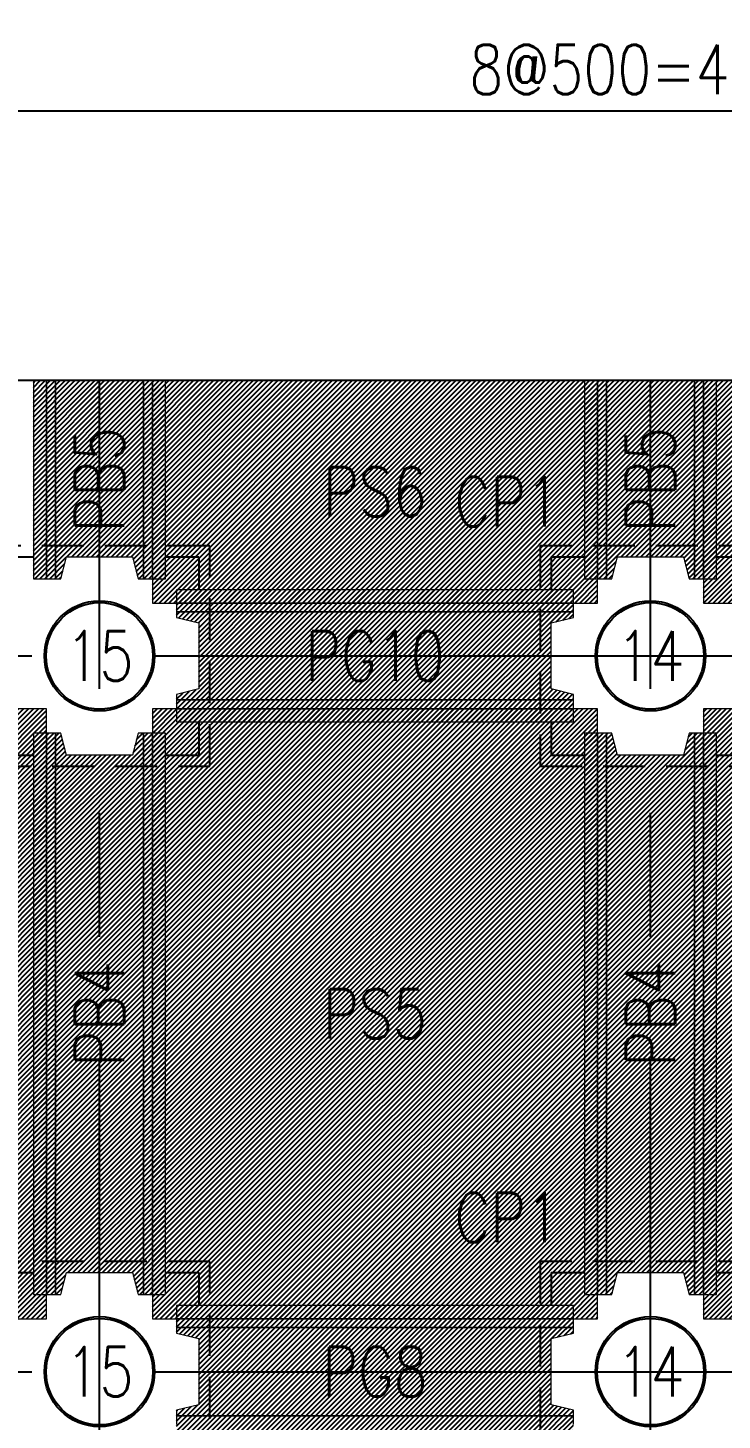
# Model space of a CAD drawing. Extents: x -4754 to 9942, y -22015 to 3942.
# Drawn here: x 1526 to 2156, y -17929 to -16664 of the extents above; entities that cross this region are included whole.
import ezdxf
from ezdxf.enums import TextEntityAlignment as Align

# ---------------------------------------------------------------- set-up
doc = ezdxf.new("R2010")
doc.units = 0
doc.header["$LTSCALE"] = 3
doc.linetypes.add('CENTER', pattern=[2, 1.25, -0.25, 0.25, -0.25])
doc.linetypes.add('DASHED', pattern=[19.05, 12.7, -6.35])
doc.layers.get('0').update_dxf_attribs({"linetype": 'CONTINUOUS'})
doc.layers.add('HB_0', color=7, linetype='CONTINUOUS', transparency=0.5)
doc.layers.add('預鑄版_HATCH', color=253, linetype='CONTINUOUS', transparency=0.1)
for name, color, linetype in [('HB_DIM', 1, 'CONTINUOUS'), ('基椿', 1, 'CONTINUOUS'), ('場鑄梁', 4, 'CONTINUOUS'), ('場鑄梁_虛線', 4, 'CONTINUOUS'), ('底圖', 7, 'CONTINUOUS'), ('預鑄梁', 7, 'CONTINUOUS'), ('預鑄梁_HATCH', 253, 'CONTINUOUS'), ('預鑄梁_TXT', 2, 'CONTINUOUS'), ('預鑄梁_外緣', 7, 'CONTINUOUS'), ('預鑄樁帽', 6, 'CONTINUOUS'), ('預鑄樁帽_TXT', 2, 'CONTINUOUS'), ('預鑄版', 7, 'CONTINUOUS'), ('預鑄版_TXT', 2, 'CONTINUOUS')]:
    doc.layers.add(name, color=color, linetype=linetype)
doc.styles.get("Standard").update_dxf_attribs({"font": 'ROMANS.shx', "width": 0.8, "bigfont": 'chineset.shx'})
doc.dimstyles.new('150cm', dxfattribs={"dimscale": 15, "dimtxt": 3, "dimasz": 2.5, "dimexe": 2, "dimexo": 2, "dimgap": 1, "dimtad": 1, "dimdsep": 46, "dimtxsty": 'Standard', "dimcen": 0, "dimclrt": 2, "dimadec": 0, "dimazin": 0, "dimtfac": 1, "dimtix": 1, "dimtmove": 2, "dimatfit": 3, "dimfxl": 1, "dimtolj": 1, "dimtzin": 0, "dimarcsym": 0})

# ---------------------------------------------------------------- blocks, each defined once
blk = doc.blocks.new('*D985')
at = {"layer": 'HB_DIM', "color": 0, "lineweight": -2}
for p, q in [((-158.2, -16954.7), (-158.2, -16559.7)), ((4339.8, -16954.7), (4339.8, -16559.7)), ((-120.7, -16589.7), (4302.3, -16589.7))]:
    blk.add_line(p, q, dxfattribs=at)
at = {"layer": 'HB_DIM', "color": 0}
for points in [[(-120.7, -16583.4), (-120.7, -16595.9), (-158.2, -16589.7)], [(4302.3, -16595.9), (4302.3, -16583.4), (4339.8, -16589.7)]]:
    blk.add_solid(points, dxfattribs=at)
at = {"layer": 'HB_DIM', "color": 2, "linetype": 'Continuous', "insert": (2090.8, -16552.2), "char_height": 45, "attachment_point": 5}
blk.add_mtext('\\A1;4498', dxfattribs=at)
blk = doc.blocks.new('*D988')
at = {"layer": 'HB_DIM', "color": 0, "lineweight": -2}
for p, q in [((90.8, -16954.7), (90.8, -16709.7)), ((4090.8, -16954.7), (4090.8, -16709.7)), ((128.3, -16739.7), (4053.3, -16739.7))]:
    blk.add_line(p, q, dxfattribs=at)
at = {"layer": 'HB_DIM', "color": 0}
for points in [[(128.3, -16733.4), (128.3, -16745.9), (90.8, -16739.7)], [(4053.3, -16745.9), (4053.3, -16733.4), (4090.8, -16739.7)]]:
    blk.add_solid(points, dxfattribs=at)
at = {"layer": 'HB_DIM', "color": 2, "linetype": 'Continuous', "insert": (2090.8, -16702.2), "char_height": 45, "attachment_point": 5}
blk.add_mtext('\\A1;8@500=4000', dxfattribs=at)
blk = doc.blocks.new('pile')
at = {"layer": 'HB_0', "linetype": 'Continuous'}
for radius in [50, 48.4]:
    blk.add_circle((0, 0), radius, dxfattribs=at)
at = {"color": 2, "width": 0.8}
blk.add_attdef('A', text='', height=45, dxfattribs=at).set_placement((0, 0), align=Align.MIDDLE_CENTER)

msp = doc.modelspace()

# ---------------------------------------------------------------- hatches: boundary and pattern name
at = {"layer": '預鑄梁_HATCH', "linetype": 'Continuous'}
h = msp.add_hatch(dxfattribs=at)
h.set_pattern_fill('ANSI31', color=256, style=0)
h.paths.add_polyline_path([(1530.844, -17164.682), (1542.844, -17164.682), (1550.844, -17164.682), (1555.844, -17164.682), (1560.844, -17144.682), (1620.844, -17144.682), (1625.844, -17164.682), (1630.844, -17164.682), (1638.844, -17164.682), (1650.844, -17164.682), (1650.844, -17164.682), (1650.844, -16984.682), (1650.844, -16984.682), (1530.844, -16984.682), (1530.844, -16984.682)], flags=17)
h = msp.add_hatch(dxfattribs=at)
h.set_pattern_fill('ANSI31', color=256, style=0)
h.paths.add_polyline_path([(2030.844, -17164.682), (2042.844, -17164.682), (2050.844, -17164.682), (2055.844, -17164.682), (2060.844, -17144.682), (2120.844, -17144.682), (2125.844, -17164.682), (2130.844, -17164.682), (2138.844, -17164.682), (2150.844, -17164.682), (2150.844, -17164.682), (2150.844, -16984.682), (2150.844, -16984.682), (2030.844, -16984.682), (2030.844, -16984.682)], flags=17)
h = msp.add_hatch(dxfattribs=at)
h.set_pattern_fill('ANSI31', color=256, style=0)
h.paths.add_polyline_path([(1660.844, -17294.682), (2020.844, -17294.682), (2020.844, -17294.682), (2020.844, -17282.682), (2020.844, -17274.682), (2020.844, -17269.682), (2000.844, -17264.682), (2000.844, -17204.682), (2020.844, -17199.682), (2020.844, -17194.682), (2020.844, -17186.682), (2020.844, -17174.682), (2020.844, -17174.682), (1660.844, -17174.682), (1660.844, -17174.682), (1660.844, -17186.682), (1660.844, -17194.682), (1660.844, -17199.682), (1680.844, -17204.682), (1680.844, -17264.682), (1660.844, -17269.682), (1660.844, -17274.682), (1660.844, -17282.682)], flags=17)
h = msp.add_hatch(dxfattribs=at)
h.set_pattern_fill('ANSI31', color=256, style=0)
h.paths.add_polyline_path([(1530.844, -17814.682), (1542.844, -17814.682), (1550.844, -17814.682), (1555.844, -17814.682), (1560.844, -17794.682), (1620.844, -17794.682), (1625.844, -17814.682), (1630.844, -17814.682), (1638.844, -17814.682), (1650.844, -17814.682), (1650.844, -17794.682), (1650.844, -17324.682), (1650.844, -17814.682), (1650.844, -17304.682), (1650.844, -17304.682), (1638.844, -17304.682), (1630.844, -17304.682), (1625.844, -17304.682), (1620.844, -17324.682), (1560.844, -17324.682), (1555.844, -17304.682), (1550.844, -17304.682), (1542.844, -17304.682), (1530.844, -17304.682), (1530.844, -17794.682), (1530.844, -17324.682), (1530.844, -17304.682)], flags=17)
h = msp.add_hatch(dxfattribs=at)
h.set_pattern_fill('ANSI31', color=256, style=0)
h.paths.add_polyline_path([(2030.844, -17814.682), (2042.844, -17814.682), (2050.844, -17814.682), (2055.844, -17814.682), (2060.844, -17794.682), (2120.844, -17794.682), (2125.844, -17814.682), (2130.844, -17814.682), (2138.844, -17814.682), (2150.844, -17814.682), (2150.844, -17814.682), (2150.844, -17304.682), (2150.844, -17304.682), (2138.844, -17304.682), (2130.844, -17304.682), (2125.844, -17304.682), (2120.844, -17324.682), (2060.844, -17324.682), (2055.844, -17304.682), (2050.844, -17304.682), (2042.844, -17304.682), (2030.844, -17304.682), (2030.844, -17794.682), (2030.844, -17324.682), (2030.844, -17304.682)], flags=17)
h = msp.add_hatch(dxfattribs=at)
h.set_pattern_fill('ANSI31', color=256, style=0)
h.paths.add_polyline_path([(1660.844, -17944.682), (2020.844, -17944.682), (2020.844, -17944.682), (2020.844, -17932.682), (2020.844, -17924.682), (2020.844, -17919.682), (2000.844, -17914.682), (2000.844, -17854.682), (2020.844, -17849.682), (2020.844, -17844.682), (2020.844, -17836.682), (2020.844, -17824.682), (2020.844, -17824.682), (1660.844, -17824.682), (1660.844, -17824.682), (1660.844, -17836.682), (1660.844, -17844.682), (1660.844, -17849.682), (1680.844, -17854.682), (1680.844, -17914.682), (1660.844, -17919.682), (1660.844, -17924.682), (1660.844, -17932.682)], flags=17)
at = {"layer": '預鑄版_HATCH', "linetype": 'Continuous'}
h = msp.add_hatch(dxfattribs=at)
h.set_pattern_fill('ANSI31', color=256, style=0)
h.paths.add_polyline_path([(1638.844, -17186.682), (2042.844, -17186.682), (2042.844, -16984.682), (1638.844, -16984.682)], flags=17)
h = msp.add_hatch(dxfattribs=at)
h.set_pattern_fill('ANSI31', color=256, style=0)
h.paths.add_polyline_path([(2138.844, -17186.682), (2542.844, -17186.682), (2542.844, -16984.682), (2138.844, -16984.682)], flags=17)
h = msp.add_hatch(dxfattribs=at)
h.set_pattern_fill('ANSI31', color=256, style=0)
h.paths.add_polyline_path([(1138.844, -17836.682), (1542.844, -17836.682), (1542.844, -17282.682), (1138.844, -17282.682)], flags=17)
h = msp.add_hatch(dxfattribs=at)
h.set_pattern_fill('ANSI31', color=256, style=0)
h.paths.add_polyline_path([(1638.844, -17836.682), (2042.844, -17836.682), (2042.844, -17282.682), (1638.844, -17282.682)], flags=17)
h = msp.add_hatch(dxfattribs=at)
h.set_pattern_fill('ANSI31', color=256, style=0)
h.paths.add_polyline_path([(2138.844, -17836.682), (2542.844, -17836.682), (2542.844, -17282.682), (2138.844, -17282.682)], flags=17)

# ---------------------------------------------------------------- linework, layer by layer
at = {"layer": '場鑄梁', "color": 4, "linetype": 'Continuous'}
for points in [[(1500.844, -17144.682), (1530.844, -17144.682)], [(1650.844, -17144.682), (1680.844, -17144.682)], [(1680.844, -17144.682), (1680.844, -17174.682)], [(2000.844, -17144.682), (2000.844, -17174.682)], [(2000.844, -17144.682), (2030.844, -17144.682)], [(2150.844, -17144.682), (2180.844, -17144.682)], [(1680.844, -17294.682), (1680.844, -17324.682)], [(2000.844, -17294.682), (2000.844, -17324.682)], [(1500.844, -17324.682), (1530.844, -17324.682)], [(1650.844, -17324.682), (1680.844, -17324.682)], [(2000.844, -17324.682), (2030.844, -17324.682)], [(2150.844, -17324.682), (2180.844, -17324.682)], [(1500.844, -17794.682), (1530.844, -17794.682)], [(1650.844, -17794.682), (1680.844, -17794.682)], [(1680.844, -17794.682), (1680.844, -17824.682)], [(2000.844, -17794.682), (2000.844, -17824.682)], [(2000.844, -17794.682), (2030.844, -17794.682)], [(2150.844, -17794.682), (2180.844, -17794.682)]]:
    msp.add_lwpolyline(points, dxfattribs=at)
at = {"layer": '場鑄梁_虛線', "color": 4, "linetype": 'Continuous'}
for points in [[(1500.844, -17144.682), (1530.844, -17144.682)], [(1650.844, -17144.682), (1680.844, -17144.682)], [(1680.844, -17144.682), (1680.844, -17174.682)], [(2000.844, -17144.682), (2000.844, -17174.682)], [(2000.844, -17144.682), (2030.844, -17144.682)], [(2150.844, -17144.682), (2180.844, -17144.682)], [(1680.844, -17294.682), (1680.844, -17324.682)], [(2000.844, -17294.682), (2000.844, -17324.682)], [(1500.844, -17324.682), (1530.844, -17324.682)], [(1650.844, -17324.682), (1680.844, -17324.682)], [(2000.844, -17324.682), (2030.844, -17324.682)], [(2150.844, -17324.682), (2180.844, -17324.682)], [(1500.844, -17794.682), (1530.844, -17794.682)], [(1650.844, -17794.682), (1680.844, -17794.682)], [(1680.844, -17794.682), (1680.844, -17824.682)], [(2000.844, -17794.682), (2000.844, -17824.682)], [(2000.844, -17794.682), (2030.844, -17794.682)], [(2150.844, -17794.682), (2180.844, -17794.682)]]:
    msp.add_lwpolyline(points, dxfattribs=at)
at = {"layer": '底圖', "color": 4, "linetype": 'Continuous'}
msp.add_lwpolyline([(-158.156, -19964.682), (4339.844, -19964.682), (4339.844, -16984.682), (-158.156, -16984.682), (-158.156, -19964.682)], dxfattribs=at)
at = {"layer": '底圖', "color": 252, "linetype": 'CENTER', "ltscale": 150}
for points in [[(1590.844, -19964.682), (1590.844, -16984.682)], [(2090.844, -19964.682), (2090.844, -16984.682)], [(-158.156, -17234.682), (4339.844, -17234.682)], [(-158.156, -17884.682), (4339.844, -17884.682)]]:
    msp.add_lwpolyline(points, dxfattribs=at)
at = {"layer": '預鑄梁', "lineweight": 5}
for p, q in [((1542.844, -16984.682, 105), (1530.844, -16984.682, 105)), ((1530.844, -16984.682, 105), (1530.844, -17144.682, 105)), ((1550.844, -16984.682, 89), (1542.844, -16984.682, 105)), ((1542.844, -16984.682, 105), (1542.844, -17144.682, 105)), ((1542.844, -17144.682, 105), (1542.844, -16984.682, 105)), ((1550.844, -17144.682, 89), (1550.844, -16984.682, 89)), ((1630.844, -16984.682, 89), (1550.844, -16984.682, 89)), ((1550.844, -16984.682, 89), (1550.844, -17144.682, 89)), ((1638.844, -16984.682, 105), (1630.844, -16984.682, 89)), ((1630.844, -16984.682, 89), (1630.844, -17144.682, 89)), ((1630.844, -17144.682, 89), (1630.844, -16984.682, 89)), ((1650.844, -16984.682, 105), (1638.844, -16984.682, 105)), ((1638.844, -16984.682, 105), (1638.844, -17144.682, 105)), ((1638.844, -17144.682, 105), (1638.844, -16984.682, 105)), ((1650.844, -17144.682, 105), (1650.844, -16984.682, 105)), ((2042.844, -16984.682, 105), (2030.844, -16984.682, 105)), ((2030.844, -16984.682, 105), (2030.844, -17144.682, 105)), ((2050.844, -16984.682, 89), (2042.844, -16984.682, 105)), ((2042.844, -16984.682, 105), (2042.844, -17144.682, 105)), ((2042.844, -17144.682, 105), (2042.844, -16984.682, 105)), ((2050.844, -17144.682, 89), (2050.844, -16984.682, 89)), ((2130.844, -16984.682, 89), (2050.844, -16984.682, 89)), ((2050.844, -16984.682, 89), (2050.844, -17144.682, 89)), ((2138.844, -16984.682, 105), (2130.844, -16984.682, 89)), ((2130.844, -16984.682, 89), (2130.844, -17144.682, 89)), ((2130.844, -17144.682, 89), (2130.844, -16984.682, 89)), ((2150.844, -16984.682, 105), (2138.844, -16984.682, 105)), ((2138.844, -16984.682, 105), (2138.844, -17144.682, 105)), ((2138.844, -17144.682, 105), (2138.844, -16984.682, 105)), ((2150.844, -17144.682, 105), (2150.844, -16984.682, 105)), ((1530.844, -17144.682, 105), (1530.844, -17164.682, 105)), ((1542.844, -17144.682, 105), (1542.844, -17164.682, 105)), ((1542.844, -17164.682, 105), (1542.844, -17144.682, 105)), ((1550.844, -17144.682, 89), (1550.844, -17164.682, 89)), ((1550.844, -17164.682, 89), (1550.844, -17144.682, 89)), ((1555.844, -17164.682, 89), (1560.844, -17144.682, 89)), ((1560.844, -17144.682, 89), (1620.844, -17144.682, 89)), ((1620.844, -17144.682, 89), (1625.844, -17164.682, 89)), ((1630.844, -17164.682, 89), (1630.844, -17144.682, 89)), ((1630.844, -17144.682, 89), (1630.844, -17164.682, 89)), ((1638.844, -17164.682, 105), (1638.844, -17144.682, 105)), ((1638.844, -17144.682, 105), (1638.844, -17164.682, 105)), ((1650.844, -17164.682, 105), (1650.844, -17144.682, 105)), ((2030.844, -17144.682, 105), (2030.844, -17164.682, 105)), ((2042.844, -17144.682, 105), (2042.844, -17164.682, 105)), ((2042.844, -17164.682, 105), (2042.844, -17144.682, 105)), ((2050.844, -17144.682, 89), (2050.844, -17164.682, 89)), ((2050.844, -17164.682, 89), (2050.844, -17144.682, 89)), ((2055.844, -17164.682, 89), (2060.844, -17144.682, 89)), ((2060.844, -17144.682, 89), (2120.844, -17144.682, 89)), ((2120.844, -17144.682, 89), (2125.844, -17164.682, 89)), ((2130.844, -17164.682, 89), (2130.844, -17144.682, 89)), ((2130.844, -17144.682, 89), (2130.844, -17164.682, 89)), ((2138.844, -17164.682, 105), (2138.844, -17144.682, 105)), ((2138.844, -17144.682, 105), (2138.844, -17164.682, 105)), ((2150.844, -17164.682, 105), (2150.844, -17144.682, 105)), ((1530.844, -17164.682, 105), (1542.844, -17164.682, 105)), ((1542.844, -17164.682, 105), (1550.844, -17164.682, 89)), ((1550.844, -17164.682, 89), (1555.844, -17164.682, 89)), ((1625.844, -17164.682, 89), (1630.844, -17164.682, 89)), ((1630.844, -17164.682, 89), (1638.844, -17164.682, 105)), ((1638.844, -17164.682, 105), (1650.844, -17164.682, 105)), ((2030.844, -17164.682, 105), (2042.844, -17164.682, 105)), ((2042.844, -17164.682, 105), (2050.844, -17164.682, 89)), ((2050.844, -17164.682, 89), (2055.844, -17164.682, 89)), ((2125.844, -17164.682, 89), (2130.844, -17164.682, 89)), ((2130.844, -17164.682, 89), (2138.844, -17164.682, 105)), ((2138.844, -17164.682, 105), (2150.844, -17164.682, 105)), ((1680.844, -17174.682, 105), (1660.844, -17174.682, 105)), ((1660.844, -17174.682, 105), (1660.844, -17186.682, 105)), ((2000.844, -17174.682, 105), (1680.844, -17174.682, 105)), ((2020.844, -17174.682, 105), (2000.844, -17174.682, 105)), ((2020.844, -17186.682, 105), (2020.844, -17174.682, 105)), ((1680.844, -17186.682, 105), (1660.844, -17186.682, 105)), ((1660.844, -17186.682, 105), (1660.844, -17194.682, 90)), ((1660.844, -17186.682, 105), (1680.844, -17186.682, 105)), ((1680.844, -17194.682, 90), (1660.844, -17194.682, 90)), ((1660.844, -17194.682, 90), (1660.844, -17199.682, 90)), ((1660.844, -17194.682, 90), (1680.844, -17194.682, 90)), ((2000.844, -17186.682, 105), (1680.844, -17186.682, 105)), ((1680.844, -17186.682, 105), (2000.844, -17186.682, 105)), ((1680.844, -17194.682, 90), (2000.844, -17194.682, 90)), ((2000.844, -17194.682, 90), (1680.844, -17194.682, 90)), ((2020.844, -17186.682, 105), (2000.844, -17186.682, 105)), ((2000.844, -17186.682, 105), (2020.844, -17186.682, 105)), ((2020.844, -17194.682, 90), (2000.844, -17194.682, 90)), ((2000.844, -17194.682, 90), (2020.844, -17194.682, 90)), ((2020.844, -17194.682, 90), (2020.844, -17186.682, 105)), ((2020.844, -17199.682, 90), (2020.844, -17194.682, 90)), ((1660.844, -17199.682, 90), (1680.844, -17204.682, 90)), ((1680.844, -17204.682, 90), (1680.844, -17264.682, 90)), ((2000.844, -17204.682, 90), (2020.844, -17199.682, 90)), ((2000.844, -17264.682, 90), (2000.844, -17204.682, 90)), ((1680.844, -17264.682, 90), (1660.844, -17269.682, 90)), ((1660.844, -17269.682, 90), (1660.844, -17274.682, 90)), ((2020.844, -17269.682, 90), (2000.844, -17264.682, 90)), ((2020.844, -17274.682, 90), (2020.844, -17269.682, 90)), ((1660.844, -17274.682, 90), (1680.844, -17274.682, 90)), ((1680.844, -17274.682, 90), (1660.844, -17274.682, 90)), ((1660.844, -17274.682, 90), (1660.844, -17282.682, 106)), ((1660.844, -17282.682, 106), (1680.844, -17282.682, 106)), ((1680.844, -17282.682, 106), (1660.844, -17282.682, 106)), ((1660.844, -17282.682, 106), (1660.844, -17294.682, 106)), ((2000.844, -17274.682, 90), (1680.844, -17274.682, 90)), ((1680.844, -17274.682, 90), (2000.844, -17274.682, 90)), ((2000.844, -17282.682, 106), (1680.844, -17282.682, 106)), ((1680.844, -17282.682, 106), (2000.844, -17282.682, 106)), ((2000.844, -17274.682, 90), (2020.844, -17274.682, 90)), ((2020.844, -17274.682, 90), (2000.844, -17274.682, 90)), ((2000.844, -17282.682, 106), (2020.844, -17282.682, 106)), ((2020.844, -17282.682, 106), (2000.844, -17282.682, 106)), ((2020.844, -17282.682, 106), (2020.844, -17274.682, 90)), ((2020.844, -17294.682, 106), (2020.844, -17282.682, 106)), ((1660.844, -17294.682, 106), (1680.844, -17294.682, 106)), ((1680.844, -17294.682, 106), (2000.844, -17294.682, 106)), ((2000.844, -17294.682, 106), (2020.844, -17294.682, 106)), ((1542.844, -17304.682, 106), (1530.844, -17304.682, 106)), ((1530.844, -17304.682, 106), (1530.844, -17324.682, 106)), ((1550.844, -17304.682, 90), (1542.844, -17304.682, 106)), ((1542.844, -17304.682, 106), (1542.844, -17324.682, 106)), ((1542.844, -17324.682, 106), (1542.844, -17304.682, 106)), ((1555.844, -17304.682, 90), (1550.844, -17304.682, 90)), ((1550.844, -17304.682, 90), (1550.844, -17324.682, 90)), ((1550.844, -17324.682, 90), (1550.844, -17304.682, 90)), ((1560.844, -17324.682, 90), (1555.844, -17304.682, 90)), ((1625.844, -17304.682, 90), (1620.844, -17324.682, 90)), ((1630.844, -17304.682, 90), (1625.844, -17304.682, 90)), ((1630.844, -17324.682, 90), (1630.844, -17304.682, 90)), ((1630.844, -17304.682, 90), (1630.844, -17324.682, 90)), ((1638.844, -17304.682, 106), (1630.844, -17304.682, 90)), ((1638.844, -17324.682, 106), (1638.844, -17304.682, 106)), ((1638.844, -17304.682, 106), (1638.844, -17324.682, 106)), ((1650.844, -17304.682, 106), (1638.844, -17304.682, 106)), ((1650.844, -17324.682, 106), (1650.844, -17304.682, 106)), ((2042.844, -17304.682, 106), (2030.844, -17304.682, 106)), ((2030.844, -17304.682, 106), (2030.844, -17324.682, 106)), ((2050.844, -17304.682, 90), (2042.844, -17304.682, 106)), ((2042.844, -17304.682, 106), (2042.844, -17324.682, 106)), ((2042.844, -17324.682, 106), (2042.844, -17304.682, 106)), ((2055.844, -17304.682, 90), (2050.844, -17304.682, 90)), ((2050.844, -17304.682, 90), (2050.844, -17324.682, 90)), ((2050.844, -17324.682, 90), (2050.844, -17304.682, 90)), ((2060.844, -17324.682, 90), (2055.844, -17304.682, 90)), ((2125.844, -17304.682, 90), (2120.844, -17324.682, 90)), ((2130.844, -17304.682, 90), (2125.844, -17304.682, 90)), ((2130.844, -17324.682, 90), (2130.844, -17304.682, 90)), ((2130.844, -17304.682, 90), (2130.844, -17324.682, 90)), ((2138.844, -17304.682, 106), (2130.844, -17304.682, 90)), ((2138.844, -17324.682, 106), (2138.844, -17304.682, 106)), ((2138.844, -17304.682, 106), (2138.844, -17324.682, 106)), ((2150.844, -17304.682, 106), (2138.844, -17304.682, 106)), ((2150.844, -17324.682, 106), (2150.844, -17304.682, 106)), ((1530.844, -17324.682, 106), (1530.844, -17794.682, 106)), ((1542.844, -17324.682, 106), (1542.844, -17794.682, 106)), ((1542.844, -17794.682, 106), (1542.844, -17324.682, 106)), ((1550.844, -17794.682, 90), (1550.844, -17324.682, 90)), ((1550.844, -17324.682, 90), (1550.844, -17794.682, 90)), ((1620.844, -17324.682, 90), (1560.844, -17324.682, 90)), ((1630.844, -17324.682, 90), (1630.844, -17794.682, 90)), ((1630.844, -17794.682, 90), (1630.844, -17324.682, 90)), ((1638.844, -17324.682, 106), (1638.844, -17794.682, 106)), ((1638.844, -17794.682, 106), (1638.844, -17324.682, 106)), ((1650.844, -17794.682, 106), (1650.844, -17324.682, 106)), ((2030.844, -17324.682, 106), (2030.844, -17794.682, 106)), ((2042.844, -17324.682, 106), (2042.844, -17794.682, 106)), ((2042.844, -17794.682, 106), (2042.844, -17324.682, 106)), ((2050.844, -17794.682, 90), (2050.844, -17324.682, 90)), ((2050.844, -17324.682, 90), (2050.844, -17794.682, 90)), ((2120.844, -17324.682, 90), (2060.844, -17324.682, 90)), ((2130.844, -17324.682, 90), (2130.844, -17794.682, 90)), ((2130.844, -17794.682, 90), (2130.844, -17324.682, 90)), ((2138.844, -17324.682, 106), (2138.844, -17794.682, 106)), ((2138.844, -17794.682, 106), (2138.844, -17324.682, 106)), ((2150.844, -17794.682, 106), (2150.844, -17324.682, 106)), ((1530.844, -17794.682, 106), (1530.844, -17814.682, 106)), ((1542.844, -17794.682, 106), (1542.844, -17814.682, 106)), ((1542.844, -17814.682, 106), (1542.844, -17794.682, 106)), ((1550.844, -17794.682, 90), (1550.844, -17814.682, 90)), ((1550.844, -17814.682, 90), (1550.844, -17794.682, 90)), ((1555.844, -17814.682, 90), (1560.844, -17794.682, 90)), ((1560.844, -17794.682, 90), (1620.844, -17794.682, 90)), ((1620.844, -17794.682, 90), (1625.844, -17814.682, 90)), ((1630.844, -17814.682, 90), (1630.844, -17794.682, 90)), ((1630.844, -17794.682, 90), (1630.844, -17814.682, 90)), ((1638.844, -17814.682, 106), (1638.844, -17794.682, 106)), ((1638.844, -17794.682, 106), (1638.844, -17814.682, 106)), ((1650.844, -17814.682, 106), (1650.844, -17794.682, 106)), ((2030.844, -17794.682, 106), (2030.844, -17814.682, 106)), ((2042.844, -17794.682, 106), (2042.844, -17814.682, 106)), ((2042.844, -17814.682, 106), (2042.844, -17794.682, 106)), ((2050.844, -17794.682, 90), (2050.844, -17814.682, 90)), ((2050.844, -17814.682, 90), (2050.844, -17794.682, 90)), ((2055.844, -17814.682, 90), (2060.844, -17794.682, 90)), ((2060.844, -17794.682, 90), (2120.844, -17794.682, 90)), ((2120.844, -17794.682, 90), (2125.844, -17814.682, 90)), ((2130.844, -17814.682, 90), (2130.844, -17794.682, 90)), ((2130.844, -17794.682, 90), (2130.844, -17814.682, 90)), ((2138.844, -17814.682, 106), (2138.844, -17794.682, 106)), ((2138.844, -17794.682, 106), (2138.844, -17814.682, 106)), ((2150.844, -17814.682, 106), (2150.844, -17794.682, 106)), ((1530.844, -17814.682, 106), (1542.844, -17814.682, 106)), ((1542.844, -17814.682, 106), (1550.844, -17814.682, 90)), ((1550.844, -17814.682, 90), (1555.844, -17814.682, 90)), ((1625.844, -17814.682, 90), (1630.844, -17814.682, 90)), ((1630.844, -17814.682, 90), (1638.844, -17814.682, 106)), ((1638.844, -17814.682, 106), (1650.844, -17814.682, 106)), ((1680.844, -17824.682, 106), (1660.844, -17824.682, 106)), ((1660.844, -17824.682, 106), (1660.844, -17836.682, 106)), ((2000.844, -17824.682, 106), (1680.844, -17824.682, 106)), ((2020.844, -17824.682, 106), (2000.844, -17824.682, 106)), ((2020.844, -17836.682, 106), (2020.844, -17824.682, 106)), ((2030.844, -17814.682, 106), (2042.844, -17814.682, 106)), ((2042.844, -17814.682, 106), (2050.844, -17814.682, 90)), ((2050.844, -17814.682, 90), (2055.844, -17814.682, 90)), ((2125.844, -17814.682, 90), (2130.844, -17814.682, 90)), ((2130.844, -17814.682, 90), (2138.844, -17814.682, 106)), ((2138.844, -17814.682, 106), (2150.844, -17814.682, 106)), ((1680.844, -17836.682, 106), (1660.844, -17836.682, 106)), ((1660.844, -17836.682, 106), (1660.844, -17844.682, 94)), ((1660.844, -17836.682, 106), (1680.844, -17836.682, 106)), ((2000.844, -17836.682, 106), (1680.844, -17836.682, 106)), ((1680.844, -17836.682, 106), (2000.844, -17836.682, 106)), ((2020.844, -17836.682, 106), (2000.844, -17836.682, 106)), ((2000.844, -17836.682, 106), (2020.844, -17836.682, 106)), ((2020.844, -17844.682, 94), (2020.844, -17836.682, 106)), ((1680.844, -17844.682, 94), (1660.844, -17844.682, 94)), ((1660.844, -17844.682, 94), (1660.844, -17849.682, 94)), ((1660.844, -17844.682, 94), (1680.844, -17844.682, 94)), ((1660.844, -17849.682, 94), (1680.844, -17854.682, 94)), ((1680.844, -17844.682, 94), (2000.844, -17844.682, 94)), ((2000.844, -17844.682, 94), (1680.844, -17844.682, 94)), ((2020.844, -17844.682, 94), (2000.844, -17844.682, 94)), ((2000.844, -17844.682, 94), (2020.844, -17844.682, 94)), ((2000.844, -17854.682, 94), (2020.844, -17849.682, 94)), ((2020.844, -17849.682, 94), (2020.844, -17844.682, 94)), ((1680.844, -17854.682, 94), (1680.844, -17914.682, 94)), ((2000.844, -17914.682, 94), (2000.844, -17854.682, 94)), ((1680.844, -17914.682, 94), (1660.844, -17919.682, 94)), ((2020.844, -17919.682, 94), (2000.844, -17914.682, 94)), ((1660.844, -17919.682, 94), (1660.844, -17924.682, 94)), ((1660.844, -17924.682, 94), (1680.844, -17924.682, 94)), ((1680.844, -17924.682, 94), (1660.844, -17924.682, 94)), ((1660.844, -17924.682, 94), (1660.844, -17932.682, 110)), ((2000.844, -17924.682, 94), (1680.844, -17924.682, 94)), ((1680.844, -17924.682, 94), (2000.844, -17924.682, 94)), ((2000.844, -17924.682, 94), (2020.844, -17924.682, 94)), ((2020.844, -17924.682, 94), (2000.844, -17924.682, 94)), ((2020.844, -17924.682, 94), (2020.844, -17919.682, 94)), ((2020.844, -17932.682, 110), (2020.844, -17924.682, 94))]:
    msp.add_line(p, q, dxfattribs=at)
at = {"layer": '預鑄梁_外緣', "lineweight": 5}
for p, q in [((1542.844, -16984.682, 105), (1530.844, -16984.682, 105)), ((1530.844, -16984.682, 105), (1530.844, -17144.682, 105)), ((1550.844, -16984.682, 89), (1542.844, -16984.682, 105)), ((1630.844, -16984.682, 89), (1550.844, -16984.682, 89)), ((1638.844, -16984.682, 105), (1630.844, -16984.682, 89)), ((1650.844, -16984.682, 105), (1638.844, -16984.682, 105)), ((1650.844, -17144.682, 105), (1650.844, -16984.682, 105)), ((2042.844, -16984.682, 105), (2030.844, -16984.682, 105)), ((2030.844, -16984.682, 105), (2030.844, -17144.682, 105)), ((2050.844, -16984.682, 89), (2042.844, -16984.682, 105)), ((2130.844, -16984.682, 89), (2050.844, -16984.682, 89)), ((2138.844, -16984.682, 105), (2130.844, -16984.682, 89)), ((2150.844, -16984.682, 105), (2138.844, -16984.682, 105)), ((2150.844, -17144.682, 105), (2150.844, -16984.682, 105)), ((1530.844, -17144.682, 105), (1530.844, -17164.682, 105)), ((1555.844, -17164.682, 89), (1560.844, -17144.682, 89)), ((1560.844, -17144.682, 89), (1620.844, -17144.682, 89)), ((1620.844, -17144.682, 89), (1625.844, -17164.682, 89)), ((1650.844, -17164.682, 105), (1650.844, -17144.682, 105)), ((2030.844, -17144.682, 105), (2030.844, -17164.682, 105)), ((2055.844, -17164.682, 89), (2060.844, -17144.682, 89)), ((2060.844, -17144.682, 89), (2120.844, -17144.682, 89)), ((2120.844, -17144.682, 89), (2125.844, -17164.682, 89)), ((2150.844, -17164.682, 105), (2150.844, -17144.682, 105)), ((1530.844, -17164.682, 105), (1542.844, -17164.682, 105)), ((1542.844, -17164.682, 105), (1550.844, -17164.682, 89)), ((1550.844, -17164.682, 89), (1555.844, -17164.682, 89)), ((1625.844, -17164.682, 89), (1630.844, -17164.682, 89)), ((1630.844, -17164.682, 89), (1638.844, -17164.682, 105)), ((1638.844, -17164.682, 105), (1650.844, -17164.682, 105)), ((2030.844, -17164.682, 105), (2042.844, -17164.682, 105)), ((2042.844, -17164.682, 105), (2050.844, -17164.682, 89)), ((2050.844, -17164.682, 89), (2055.844, -17164.682, 89)), ((2125.844, -17164.682, 89), (2130.844, -17164.682, 89)), ((2130.844, -17164.682, 89), (2138.844, -17164.682, 105)), ((2138.844, -17164.682, 105), (2150.844, -17164.682, 105)), ((1680.844, -17174.682, 105), (1660.844, -17174.682, 105)), ((1660.844, -17174.682, 105), (1660.844, -17186.682, 105)), ((2000.844, -17174.682, 105), (1680.844, -17174.682, 105)), ((2020.844, -17174.682, 105), (2000.844, -17174.682, 105)), ((2020.844, -17186.682, 105), (2020.844, -17174.682, 105)), ((1660.844, -17186.682, 105), (1660.844, -17194.682, 90)), ((1660.844, -17194.682, 90), (1660.844, -17199.682, 90)), ((2020.844, -17194.682, 90), (2020.844, -17186.682, 105)), ((2020.844, -17199.682, 90), (2020.844, -17194.682, 90)), ((1660.844, -17199.682, 90), (1680.844, -17204.682, 90)), ((1680.844, -17204.682, 90), (1680.844, -17264.682, 90)), ((2000.844, -17204.682, 90), (2020.844, -17199.682, 90)), ((2000.844, -17264.682, 90), (2000.844, -17204.682, 90)), ((1680.844, -17264.682, 90), (1660.844, -17269.682, 90)), ((1660.844, -17269.682, 90), (1660.844, -17274.682, 90)), ((2020.844, -17269.682, 90), (2000.844, -17264.682, 90)), ((2020.844, -17274.682, 90), (2020.844, -17269.682, 90)), ((1660.844, -17274.682, 90), (1660.844, -17282.682, 106)), ((1660.844, -17282.682, 106), (1660.844, -17294.682, 106)), ((2020.844, -17282.682, 106), (2020.844, -17274.682, 90)), ((2020.844, -17294.682, 106), (2020.844, -17282.682, 106)), ((1660.844, -17294.682, 106), (1680.844, -17294.682, 106)), ((1680.844, -17294.682, 106), (2000.844, -17294.682, 106)), ((2000.844, -17294.682, 106), (2020.844, -17294.682, 106)), ((1542.844, -17304.682, 106), (1530.844, -17304.682, 106)), ((1530.844, -17304.682, 106), (1530.844, -17324.682, 106)), ((1550.844, -17304.682, 90), (1542.844, -17304.682, 106)), ((1555.844, -17304.682, 90), (1550.844, -17304.682, 90)), ((1560.844, -17324.682, 90), (1555.844, -17304.682, 90)), ((1625.844, -17304.682, 90), (1620.844, -17324.682, 90)), ((1630.844, -17304.682, 90), (1625.844, -17304.682, 90)), ((1638.844, -17304.682, 106), (1630.844, -17304.682, 90)), ((1650.844, -17304.682, 106), (1638.844, -17304.682, 106)), ((1650.844, -17324.682, 106), (1650.844, -17304.682, 106)), ((2042.844, -17304.682, 106), (2030.844, -17304.682, 106)), ((2030.844, -17304.682, 106), (2030.844, -17324.682, 106)), ((2050.844, -17304.682, 90), (2042.844, -17304.682, 106)), ((2055.844, -17304.682, 90), (2050.844, -17304.682, 90)), ((2060.844, -17324.682, 90), (2055.844, -17304.682, 90)), ((2125.844, -17304.682, 90), (2120.844, -17324.682, 90)), ((2130.844, -17304.682, 90), (2125.844, -17304.682, 90)), ((2138.844, -17304.682, 106), (2130.844, -17304.682, 90)), ((2150.844, -17304.682, 106), (2138.844, -17304.682, 106)), ((2150.844, -17324.682, 106), (2150.844, -17304.682, 106)), ((1530.844, -17324.682, 106), (1530.844, -17794.682, 106)), ((1620.844, -17324.682, 90), (1560.844, -17324.682, 90)), ((1650.844, -17794.682, 106), (1650.844, -17324.682, 106)), ((2030.844, -17324.682, 106), (2030.844, -17794.682, 106)), ((2120.844, -17324.682, 90), (2060.844, -17324.682, 90)), ((2150.844, -17794.682, 106), (2150.844, -17324.682, 106)), ((1530.844, -17794.682, 106), (1530.844, -17814.682, 106)), ((1555.844, -17814.682, 90), (1560.844, -17794.682, 90)), ((1560.844, -17794.682, 90), (1620.844, -17794.682, 90)), ((1620.844, -17794.682, 90), (1625.844, -17814.682, 90)), ((1650.844, -17814.682, 106), (1650.844, -17794.682, 106)), ((2030.844, -17794.682, 106), (2030.844, -17814.682, 106)), ((2055.844, -17814.682, 90), (2060.844, -17794.682, 90)), ((2060.844, -17794.682, 90), (2120.844, -17794.682, 90)), ((2120.844, -17794.682, 90), (2125.844, -17814.682, 90)), ((2150.844, -17814.682, 106), (2150.844, -17794.682, 106)), ((1530.844, -17814.682, 106), (1542.844, -17814.682, 106)), ((1542.844, -17814.682, 106), (1550.844, -17814.682, 90)), ((1550.844, -17814.682, 90), (1555.844, -17814.682, 90)), ((1625.844, -17814.682, 90), (1630.844, -17814.682, 90)), ((1630.844, -17814.682, 90), (1638.844, -17814.682, 106)), ((1638.844, -17814.682, 106), (1650.844, -17814.682, 106)), ((1680.844, -17824.682, 106), (1660.844, -17824.682, 106)), ((1660.844, -17824.682, 106), (1660.844, -17836.682, 106)), ((2000.844, -17824.682, 106), (1680.844, -17824.682, 106)), ((2020.844, -17824.682, 106), (2000.844, -17824.682, 106)), ((2020.844, -17836.682, 106), (2020.844, -17824.682, 106)), ((2030.844, -17814.682, 106), (2042.844, -17814.682, 106)), ((2042.844, -17814.682, 106), (2050.844, -17814.682, 90)), ((2050.844, -17814.682, 90), (2055.844, -17814.682, 90)), ((2125.844, -17814.682, 90), (2130.844, -17814.682, 90)), ((2130.844, -17814.682, 90), (2138.844, -17814.682, 106)), ((2138.844, -17814.682, 106), (2150.844, -17814.682, 106)), ((1660.844, -17836.682, 106), (1660.844, -17844.682, 94)), ((2020.844, -17844.682, 94), (2020.844, -17836.682, 106)), ((1660.844, -17844.682, 94), (1660.844, -17849.682, 94)), ((1660.844, -17849.682, 94), (1680.844, -17854.682, 94)), ((2000.844, -17854.682, 94), (2020.844, -17849.682, 94)), ((2020.844, -17849.682, 94), (2020.844, -17844.682, 94)), ((1680.844, -17854.682, 94), (1680.844, -17914.682, 94)), ((2000.844, -17914.682, 94), (2000.844, -17854.682, 94)), ((1680.844, -17914.682, 94), (1660.844, -17919.682, 94)), ((2020.844, -17919.682, 94), (2000.844, -17914.682, 94)), ((1660.844, -17919.682, 94), (1660.844, -17924.682, 94)), ((1660.844, -17924.682, 94), (1660.844, -17932.682, 110)), ((2020.844, -17924.682, 94), (2020.844, -17919.682, 94)), ((2020.844, -17932.682, 110), (2020.844, -17924.682, 94))]:
    msp.add_line(p, q, dxfattribs=at)
at = {"layer": '預鑄樁帽', "linetype": 'DASHED'}
for points in [[(1490.844, -17334.682), (1690.844, -17334.682), (1690.844, -17134.682), (1490.844, -17134.682), (1490.844, -17334.682)], [(1990.844, -17334.682), (2190.844, -17334.682), (2190.844, -17134.682), (1990.844, -17134.682), (1990.844, -17334.682)], [(1490.844, -17984.682), (1690.844, -17984.682), (1690.844, -17784.682), (1490.844, -17784.682), (1490.844, -17984.682)], [(1990.844, -17984.682), (2190.844, -17984.682), (2190.844, -17784.682), (1990.844, -17784.682), (1990.844, -17984.682)]]:
    msp.add_lwpolyline(points, dxfattribs=at)
at = {"layer": '預鑄版', "lineweight": 5}
for points in [[(1638.844, -17186.682, 105), (2042.844, -17186.682, 105), (2042.844, -16984.682, 105), (1638.844, -16984.682, 105), (1638.844, -17186.682, 105)], [(2138.844, -17186.682, 105), (2542.844, -17186.682, 105), (2542.844, -16984.682, 105), (2138.844, -16984.682, 105), (2138.844, -17186.682, 105)], [(1138.844, -17836.682, 106), (1542.844, -17836.682, 106), (1542.844, -17282.682, 106), (1138.844, -17282.682, 106), (1138.844, -17836.682, 106)], [(1638.844, -17836.682, 106), (2042.844, -17836.682, 106), (2042.844, -17282.682, 106), (1638.844, -17282.682, 106), (1638.844, -17836.682, 106)], [(2138.844, -17836.682, 106), (2542.844, -17836.682, 106), (2542.844, -17282.682, 106), (2138.844, -17282.682, 106), (2138.844, -17836.682, 106)]]:
    msp.add_polyline3d(points, dxfattribs=at)

# ---------------------------------------------------------------- block references
at = {"layer": '基椿', "linetype": 'Continuous', "rotation": 360}
for p, values in [((1590.844, -17234.682), {'A': '15'}), ((2090.844, -17234.682), {'A': '14'}), ((1590.844, -17884.682), {'A': '15'}), ((2090.844, -17884.682), {'A': '14'})]:
    msp.add_blockref('pile', p, dxfattribs=at).add_auto_attribs(values)

# ---------------------------------------------------------------- texts
at = {"layer": '預鑄梁_TXT', "linetype": 'Continuous', "width": 0.8}
for s, p in [('PB5', (1590.844, -17074.682, 105)), ('PB5', (2090.844, -17074.682, 105)), ('PB4', (1590.844, -17559.682, 106)), ('PB4', (2090.844, -17559.682, 106))]:
    msp.add_text(s, height=45, rotation=90, dxfattribs=at).set_placement(p, align=Align.MIDDLE)
for s, p in [('PG10', (1840.844, -17234.682, 106)), ('PG8', (1840.844, -17884.682, 110))]:
    msp.add_text(s, height=45, dxfattribs=at).set_placement(p, align=Align.MIDDLE)
at = {"layer": '預鑄樁帽_TXT', "linetype": 'Continuous', "width": 0.8}
for p in [(1960.844, -17094.682), (1960.844, -17744.682)]:
    msp.add_text('CP1', height=45, dxfattribs=at).set_placement(p, align=Align.MIDDLE)
at = {"layer": '預鑄版_TXT', "linetype": 'Continuous', "width": 0.8}
for s, p in [('PS6', (1840.844, -17085.682, 105)), ('PS5', (1840.844, -17559.682, 106))]:
    msp.add_text(s, height=45, dxfattribs=at).set_placement(p, align=Align.MIDDLE)

# ---------------------------------------------------------------- dimensions: what is measured, and where the dimension line sits
at = {"layer": 'HB_DIM'}
dim = msp.add_linear_dim(base=(4339.844, -16589.682), p1=(-158.156, -16984.682), p2=(4339.844, -16984.682), dimstyle='150cm', dxfattribs=at)
dim.commit()
dim.dimension.update_dxf_attribs({"geometry": '*D985', "text_midpoint": (2090.844, -16552.182)})
dim = msp.add_linear_dim(base=(4090.844, -16739.682), p1=(90.844, -16984.682), p2=(4090.844, -16984.682), text='8@500=<>', dimstyle='150cm', dxfattribs=at)
dim.commit()
dim.dimension.update_dxf_attribs({"geometry": '*D988', "text_midpoint": (2090.844, -16702.182)})

doc.saveas('drawing.dxf')
